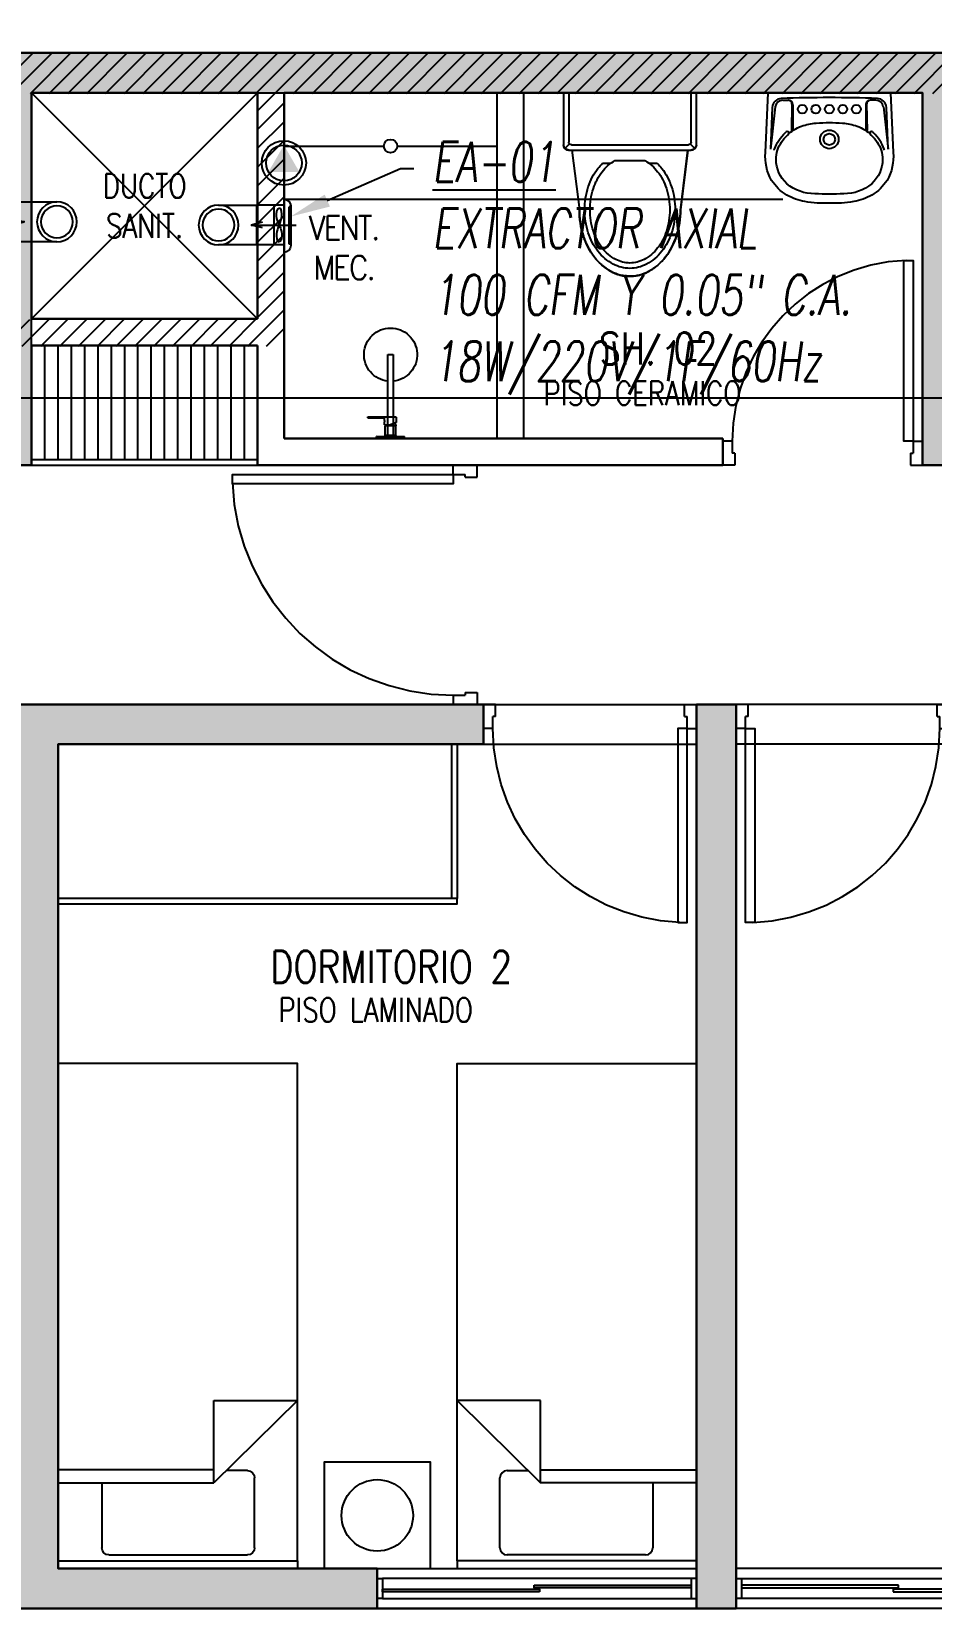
# Model space of a CAD drawing. Header units: millimetres. Extents: x -3 to 53, y -269 to 39.
# Drawn here: x 29.9 to 33.28, y -163.54 to -157.61 of the extents above; entities that cross this region are included whole.
import ezdxf
from ezdxf import colors
from ezdxf.entities.mleader import LeaderData, LeaderLine
from ezdxf.enums import TextEntityAlignment as Align
from ezdxf.math import Vec2, Vec3

# ---------------------------------------------------------------- set-up
doc = ezdxf.new("R2010")
doc.units = ezdxf.units.MM
doc.header["$LTSCALE"] = 15
doc.linetypes.add('CENTER', pattern=[2, 1.25, -0.25, 0.25, -0.25])
doc.linetypes.add('HIDDEN2', pattern=[0.1875, 0.125, -0.0625])
doc.layers.get('0').update_dxf_attribs({"color": 250})
for name, color, linetype in [('A-CORTE', 250, 'CENTER'), ('A-EST HATCH', 250, 'Continuous'), ('A-EST PLACAS', 250, 'Continuous'), ('A-EST VIGAS', 250, 'HIDDEN2'), ('A-LINEAS', 250, 'Continuous'), ('A-MOBILIARIO', 250, 'Continuous'), ('A-MURO BAJO', 251, 'Continuous'), ('A-PROYECCIONES', 250, 'HIDDEN2'), ('A-SANITARIOS', 250, 'Continuous'), ('A-TEXTO-ACABADO PISO', 250, 'Continuous'), ('A-TEXTO-AMBIENTE', 252, 'Continuous'), ('A-TEXTO-INDICACIONES', 250, 'Continuous'), ('DLP_MOBILIARIO FIJO', 250, 'Continuous'), ('L-06_EQ-FIN-CONT', 141, 'Continuous'), ('L3 Equipos y Ductos', 160, 'Continuous'), ('L4 Linea mediana', 191, 'Continuous'), ('L6 Linea fina', 141, 'Continuous'), ('MURO CF 60', 250, 'Continuous')]:
    doc.layers.add(name, color=color, linetype=linetype)
doc.layers.add('A-MUROS', color=252, linetype='Continuous', lineweight=30)
doc.styles.add('JNV ING', font='romans.shx', dxfattribs={"width": 0.7, "oblique": 8, "height": 0.15})
doc.styles.add('ROMANS', font='romans.shx', dxfattribs={"width": 0.8})
pattern_1 = [(45, (359.999406, -111.216353), (-0.035355339, 0.035355339), [])]

# ---------------------------------------------------------------- blocks, each defined once
blk = doc.blocks.new('FUTURE 150')
at = {"layer": 'L3 Equipos y Ductos'}
for p, q in [((-0.1294, 0.1486), (-0.1294, -0.0006)), ((-0.104, -0.026), (-0.104, 0.174)), ((-0.104, 0.152), (0, 0.152)), ((0, 0.152), (0, 0.002)), ((-0.104, 0.002), (0, 0.002))]:
    blk.add_line(p, q, dxfattribs=at)
for centre, start, end in [((-0.104, 0.1486), 90, 180), ((-0.104, -0.0006), 180, 270)]:
    blk.add_arc(centre, 0.0254, start, end, dxfattribs=at)
at = {"layer": 'L4 Linea mediana'}
for p, q in [((-0.1294, 0.1448), (-0.1239, 0.1448)), ((-0.1239, 0.0052), (-0.1239, 0.1448)), ((-0.066, 0.152), (-0.066, 0.002)), ((-0.1294, 0.0052), (-0.1239, 0.0052))]:
    blk.add_line(p, q, dxfattribs=at)
at = {"layer": 'L6 Linea fina'}
for p, q in [((0.0199, 0.077), (-0.1499, 0.077)), ((-0.0231, 0.0872), (0.0199, 0.077)), ((-0.0231, 0.0668), (0.0199, 0.077))]:
    blk.add_line(p, q, dxfattribs=at)
for points in [[(-0.0857, 0.077), (-0.0921, 0.0934), (-0.0951, 0.1284), (-0.0911, 0.1379), (-0.0857, 0.1402)], [(-0.0857, 0.077), (-0.0794, 0.0934), (-0.0764, 0.1284), (-0.0804, 0.1379), (-0.0857, 0.1402)], [(-0.0857, 0.077), (-0.0921, 0.0606), (-0.0951, 0.0256), (-0.0911, 0.0161), (-0.0857, 0.0138)], [(-0.0857, 0.077), (-0.0794, 0.0606), (-0.0764, 0.0256), (-0.0804, 0.0161), (-0.0857, 0.0138)]]:
    blk.add_spline(points, degree=3, dxfattribs=at)
blk = doc.blocks.new('Trampa de humo')
at = {"layer": 'L3 Equipos y Ductos'}
blk.add_lwpolyline([(0.155, 0.15), (0.013, 0.15), (0.013, 0), (0.155, 0)], dxfattribs=at)
for radius in [0.075, 0.06]:
    blk.add_circle((0.155, 0.075), radius, dxfattribs=at)
blk = doc.blocks.new('FUTURE150 con trampa')
blk.add_blockref('Trampa de humo', (0.0927, 0.0279))
at = {"layer": 'L-06_EQ-FIN-CONT'}
blk.add_blockref('FUTURE 150', (0.1057, 0.0259), dxfattribs=at)
blk = doc.blocks.new('PTO ELECT')
at = {"layer": 'L4 Linea mediana', "ltscale": 1.5}
blk.add_circle((-0.6859, 0.0891), 0.0833, dxfattribs=at)
at = {"layer": 'L6 Linea fina', "ltscale": 1.5}
blk.add_circle((-0.6859, 0.0891), 0.0671, dxfattribs=at)
blk.add_solid([(-0.6278, 0.0555), (-0.744, 0.0555), (-0.6278, 0.0555), (-0.6859, 0.1562)], dxfattribs=at)
blk = doc.blocks.new('TEXTO DUCTOS PT')
at = {"layer": 'A-TEXTO-INDICACIONES', "insert": (28.975, -8.1, 0), "char_height": 0.09, "width": 0.4157, "attachment_point": 5, "style": 'ROMANS'}
blk.add_mtext('\\pxsm1,t16;DUCTO SANIT.', dxfattribs=at)
blk = doc.blocks.new('EST.P11')
at = {"layer": 'A-EST HATCH'}
h = blk.add_hatch(color=256, dxfattribs=at)
h.dxf.hatch_style = 1
h.paths.add_polyline_path([(27.6, 4.725), (37, 4.725), (37, 4.875), (33.45, 4.875), (33.45, 6.275), (33.25, 6.275), (33.25, 4.875), (30.35, 4.875), (30.35, 6.275), (30.2, 6.275), (30.2, 4.875), (27.8, 4.875), (27.8, 6.125), (29.45, 6.125), (29.45, 6.275), (27.175, 6.275), (27.175, 6.125), (27.6, 6.125)])
h.paths.add_polyline_path([(29, 1.975), (29, 2.125), (27.2, 2.125), (27.2, 3.375), (29.75, 3.375), (29.75, 1.975), (29.9, 1.975), (29.9, 3.375), (33.25, 3.375), (33.25, 1.975), (33.45, 1.975), (33.45, 3.375), (37, 3.375), (37, 3.525), (27, 3.525), (27, 1.975)])
h = blk.add_hatch(color=256, dxfattribs=at)
h.dxf.hatch_style = 1
h.paths.add_polyline_path([(31.6, 0.925), (30, 0.925), (30, -2.175), (31.2, -2.175), (31.2, -2.325), (29.85, -2.325), (29.85, 1.075), (31.6, 1.075)])
h.paths.add_polyline_path([(32.4, -2.325), (32.55, -2.325), (32.55, 1.075), (32.4, 1.075)])
h.paths.add_polyline_path([(34.95, -2.175), (34.95, 0.925), (33.35, 0.925), (33.35, 1.075), (35.1, 1.075), (35.1, -2.325), (33.75, -2.325), (33.75, -2.175)])
at = {"layer": 'A-EST PLACAS'}
for points in [[(29, 1.975), (29, 2.125), (27.2, 2.125), (27.2, 3.375), (29.75, 3.375), (29.75, 1.975), (29.9, 1.975), (29.9, 3.375), (33.25, 3.375), (33.25, 1.975), (33.45, 1.975), (33.45, 3.375), (37, 3.375), (37, 3.525), (27, 3.525), (27, 1.975)], [(31.6, 0.925), (30, 0.925), (30, -2.175), (31.2, -2.175), (31.2, -2.325), (29.85, -2.325), (29.85, 1.075), (31.6, 1.075)], [(32.4, -2.325), (32.55, -2.325), (32.55, 1.075), (32.4, 1.075)]]:
    blk.add_lwpolyline(points, close=True, dxfattribs=at)
at = {"layer": 'A-EST VIGAS'}
for p, q in [((31.6, 1.075), (32.4, 1.075)), ((33.35, 1.075), (32.55, 1.075)), ((31.6, 0.925), (32.4, 0.925)), ((33.35, 0.925), (32.55, 0.925)), ((32.4, -2.325), (31.2, -2.325)), ((33.75, -2.325), (32.55, -2.325))]:
    blk.add_line(p, q, dxfattribs=at)
blk = doc.blocks.new('ducha marsano')
at = {"linetype": 'HIDDEN2', "ltscale": 0.5, "extrusion": (-4.9425e-10, -7.91123e-10, -1)}
for p, q in [((-0.01, 0), (0.01, 0)), ((0.01, 0), (0.01, -0.3155)), ((-0.0155, -0.058), (-0.0157, -0.058)), ((-0.01, -0.3155), (-0.01, 0)), ((0.0225, -0.0515), (-0.0001, -0.0515)), ((0.0225, -0.0515), (0.0225, -0.0627)), ((-0.0205, -0.08), (-0.0205, -0.0601)), ((0.021, -0.0815), (-0.019, -0.0815)), ((0.025, -0.0815), (0.021, -0.0815)), ((0.0225, -0.0682), (0.0225, -0.077)), ((0.0225, -0.077), (0.025, -0.077)), ((0.025, -0.077), (0.0771, -0.077)), ((0.0771, -0.0815), (0.025, -0.0815)), ((0.0771, -0.077), (0.0816, -0.077)), ((0.0816, -0.0815), (0.0771, -0.0815)), ((0.0816, -0.077), (0.082, -0.077)), ((0.082, -0.0815), (0.0816, -0.0815)), ((0.082, -0.077), (0.084, -0.077)), ((0.084, -0.0815), (0.082, -0.0815)), ((0.0855, -0.0785), (0.0855, -0.08)), ((0.01, -0.3155), (-0.01, -0.3155))]:
    blk.add_line(p, q, dxfattribs=at)
for centre, radius, start, end in [((-0.0004, -0.0462), 0.02, 323.95812, 354.92979), ((0.0004, -0.0462), 0.02, 185.07021, 195.2705), ((0.019, -0.08), 0.0015, 270, 360), ((-0.084, -0.0785), 0.0015, 90, 180), ((-0.084, -0.08), 0.0015, 180, 270), ((0, -0.3155), 0.1, 95.73917, 84.26083)]:
    blk.add_arc(centre, radius, start, end, dxfattribs=at)
at = {"linetype": 'HIDDEN2', "ltscale": 0.5, "extrusion": (-4.94252e-10, -7.91124e-10, -1)}
blk.add_ellipse((0, -0.0515), major_axis=(-0.0225, -0.0095), ratio=0.001448, start_param=0.425436, end_param=1.567366, dxfattribs=at)
at = {"linetype": 'HIDDEN2', "ltscale": 0.5}
for points, degree in [([(-0.0305, 0), (0, 0), (0.0305, 0)], 2), ([(0.0305, 0), (0.0415, 0), (0.0525, 0)], 2), ([(0.0525, 0), (0.0525, -0.0038), (0.0525, -0.0075)], 2), ([(-0.0525, 0), (-0.0525, -0.0038), (-0.0525, -0.0075)], 2), ([(-0.0525, 0), (-0.0415, 0), (-0.0305, 0)], 2), ([(-0.0525, -0.0075), (-0.0525, -0.0075), (-0.0525, -0.0075)], 2), ([(0.0305, -0.008), (0, -0.008), (-0.0305, -0.008)], 2), ([(-0.0215, -0.008), (-0.0215, -0.0093), (-0.0215, -0.0105)], 2), ([(-0.021, -0.011), (-0.007, -0.011), (0.007, -0.011), (0.021, -0.011)], 3), ([(-0.02, -0.011), (-0.02, -0.0294), (-0.02, -0.0477)], 2), ([(-0.0197, -0.048), (0, -0.048), (0.0197, -0.048)], 2), ([(0.02, -0.011), (0.02, -0.0294), (0.02, -0.0477)], 2), ([(0.0215, -0.008), (0.0215, -0.0093), (0.0215, -0.0105)], 2)]:
    blk.add_open_spline(points, degree=degree, dxfattribs=at)
for points, weights in [([(-0.0525, -0.0075), (-0.0525, -0.0075), (-0.0525, -0.0075)], [1, 0.990847086912, 0.982266230892]), ([(-0.052, -0.008), (-0.0525, -0.008), (-0.0525, -0.0075)], [1, 0.707106781193, 1]), ([(-0.0215, -0.0105), (-0.0215, -0.011), (-0.021, -0.011)], [1, 0.70710678154, 1]), ([(-0.02, -0.0477), (-0.02, -0.048), (-0.0197, -0.048)], [1, 0.707106780138, 1]), ([(0.02, -0.0477), (0.02, -0.048), (0.0197, -0.048)], [1, 0.707106779703, 1]), ([(0.0211, -0.011), (0.0211, -0.011), (0.021, -0.011)], [1, 0.992411795776, 1]), ([(0.052, -0.008), (0.0521, -0.008), (0.0521, -0.008)], [1, 0.992411795771, 1])]:
    blk.add_rational_spline(points, weights, degree=2, dxfattribs=at)
for points, knots in [([(-0.0305, -0.008), (-0.0332, -0.008), (-0.0374, -0.008), (-0.0424, -0.008), (-0.0458, -0.008), (-0.0486, -0.008), (-0.0512, -0.008), (-0.052, -0.008), (-0.052, -0.008)], [0, 0, 0, 0, 8.104572, 12.495263, 16.885954, 21.276645, 25.667336, 33.771908, 33.771908, 33.771908, 33.771908]), ([(0.052, -0.008), (0.052, -0.008), (0.0512, -0.008), (0.0486, -0.008), (0.0458, -0.008), (0.0424, -0.008), (0.0374, -0.008), (0.0332, -0.008), (0.0305, -0.008)], [0, 0, 0, 0, 8.104572, 12.495263, 16.885954, 21.276645, 25.667336, 33.771908, 33.771908, 33.771908, 33.771908]), ([(0.0225, -0.0682), (0.0225, -0.0682), (0.0225, -0.0682), (0.0225, -0.0679), (0.0224, -0.0677), (0.0224, -0.0672), (0.0224, -0.0669), (0.0223, -0.0662), (0.0223, -0.0658), (0.0223, -0.0652), (0.0223, -0.0648), (0.0224, -0.0641), (0.0224, -0.0638), (0.0224, -0.0633), (0.0225, -0.0631), (0.0225, -0.0628), (0.0225, -0.0627), (0.0225, -0.0627)], [0.4148436, 0.4148436, 0.4148436, 0.4148436, 0.5185541, 0.5185541, 0.6222645, 0.6222645, 0.7259759, 0.7259759, 0.8296873, 0.8296873, 0.9333987, 0.9333987, 1.03711, 1.03711, 1.1408205, 1.1408205, 1.2445309, 1.2445309, 1.2445309, 1.2445309])]:
    blk.add_open_spline(points, degree=3, knots=knots, dxfattribs=at)
for points, weights, degree, knots in [([(0.0211, -0.011), (0.0211, -0.011), (0.0211, -0.011), (0.0211, -0.011), (0.0214, -0.0109), (0.0215, -0.0107), (0.0215, -0.0105)], [0.918641037743, 0.918640949346, 0.918640860949, 0.918640772552, 0.789223156395, 0.789223156395, 0.918640772552], 3, [0.1238988, 0.1238988, 0.1238988, 0.1238988, 0.1238993, 0.1238993, 0.1238993, 0.78603, 0.78603, 0.78603, 0.78603]), ([(0.0521, -0.008), (0.0521, -0.008), (0.0521, -0.008), (0.0525, -0.0079), (0.0525, -0.0075)], [0.918641037749, 0.918640905153, 0.918640772558, 0.724517853988, 0.918640772558], 2, [0.1238988, 0.1238988, 0.1238988, 0.1238993, 0.1238993, 0.7860311, 0.7860311, 0.7860311])]:
    blk.add_rational_spline(points, weights, degree=degree, knots=knots, dxfattribs=at)
blk = doc.blocks.new('1 PLAZA')
for p, q in [((-0.2592, -0.0513), (0.2619, -0.0513)), ((-0.2859, -0.3221), (-0.2859, -0.0781)), ((0.2887, -0.0781), (0.2887, -0.3415)), ((-0.45, -0.3221), (0.1356, -0.3221)), ((0.45, -0.6318), (0.1356, -0.3221)), ((0.1356, -0.3221), (0.1356, -0.6318)), ((0.1356, -0.371), (-0.45, -0.371)), ((0.2619, -0.3683), (0.1825, -0.3683)), ((0.1356, -0.6318), (0.45, -0.6318))]:
    blk.add_line(p, q)
at = {"extrusion": (4.49068e-08, -3.60286e-08, 1), "elevation": 0}
blk.add_lwpolyline([(-0.45, -0.0287), (0.45, -0.0287), (0.45, 0), (-0.45, 0)], close=True, dxfattribs=at)
blk.add_lwpolyline([(-0.45, -1.9), (-0.45, -0.0287), (0.45, -0.0287), (0.45, -1.9)], close=True)
for centre, start, end in [((-0.2592, -0.0781), 90, 180), ((0.2619, -0.0781), 0, 90), ((0.2619, -0.3415), 270, 0)]:
    blk.add_arc(centre, 0.0267, start, end)
blk = doc.blocks.new('VELADOR')
blk.add_lwpolyline([(0, 0.4), (0, 0), (0.4, 0), (0.4, 0.4)], close=True)
blk.add_circle((0.2, 0.2), 0.1344)
blk = doc.blocks.new('SIFON JET_PLANTA')
at = {"extrusion": (-2.64698e-23, 6.61744e-24, -1)}
for p, q in [((-0.2142, 0.2356, 0), (-0.2129, 0.239, 0)), ((-0.2129, 0.239, 0), (-0.211, 0.2419, 0)), ((-0.211, 0.2419, 0), (-0.2091, 0.2441, 0)), ((-0.2091, 0.2441, 0), (-0.2077, 0.2455, 0)), ((-0.2077, 0.2455, 0), (-0.2055, 0.247, 0)), ((-0.2055, 0.247, 0), (-0.2007, 0.2492, 0)), ((-0.2007, 0.2492, 0), (-0.195, 0.25, 0)), ((-0.195, 0.25, 0), (-0.195, 0.25, 0)), ((-0.195, 0.25, 0), (-0.1605, 0.25, 0)), ((-0.1605, 0.25, 0), (-0.0975, 0.25, 0)), ((-0.0975, 0.25, 0), (-0.0323, 0.25, 0)), ((-0.0323, 0.25, 0), (0, 0.25, 0)), ((0, 0.25, 0), (0, -0.25, 0)), ((-0.5346, 0.176, 0), (-0.5265, 0.1784, 0)), ((-0.5265, 0.1784, 0), (-0.5216, 0.1797, 0)), ((-0.5216, 0.1797, 0), (-0.5148, 0.1813, 0)), ((-0.5148, 0.1813, 0), (-0.5079, 0.1829, 0)), ((-0.5079, 0.1829, 0), (-0.5016, 0.1842, 0)), ((-0.5016, 0.1842, 0), (-0.4865, 0.1867, 0)), ((-0.4865, 0.1867, 0), (-0.4763, 0.188, 0)), ((-0.4763, 0.188, 0), (-0.4726, 0.1884, 0)), ((-0.4726, 0.1884, 0), (-0.4636, 0.1892, 0)), ((-0.4636, 0.1892, 0), (-0.4549, 0.1897, 0)), ((-0.4549, 0.1897, 0), (-0.449, 0.1899, 0)), ((-0.449, 0.1899, 0), (-0.44, 0.19, 0)), ((-0.44, 0.19, 0), (-0.4322, 0.191, 0)), ((-0.4322, 0.191, 0), (-0.215, 0.2181, 0)), ((-0.215, 0.2278, 0), (-0.2149, 0.2323, 0)), ((-0.215, 0.2234, 0), (-0.215, 0.2278, 0)), ((-0.215, 0.2181, 0), (-0.215, 0.2234, 0)), ((-0.2149, 0.2323, 0), (-0.2142, 0.2356, 0)), ((-0.6386, 0.1152, 0), (-0.6326, 0.121, 0)), ((-0.6326, 0.121, 0), (-0.6299, 0.1235, 0)), ((-0.6299, 0.1235, 0), (-0.6251, 0.1276, 0)), ((-0.6251, 0.1276, 0), (-0.6206, 0.1314, 0)), ((-0.6206, 0.1314, 0), (-0.6168, 0.1344, 0)), ((-0.6168, 0.1344, 0), (-0.6106, 0.1389, 0)), ((-0.6106, 0.1389, 0), (-0.6061, 0.142, 0)), ((-0.6061, 0.142, 0), (-0.6, 0.1461, 0)), ((-0.6, 0.1461, 0), (-0.5963, 0.1484, 0)), ((-0.5963, 0.1484, 0), (-0.5908, 0.1517, 0)), ((-0.5908, 0.1517, 0), (-0.5862, 0.1543, 0)), ((-0.5862, 0.1543, 0), (-0.5794, 0.158, 0)), ((-0.5794, 0.158, 0), (-0.5693, 0.1629, 0)), ((-0.5693, 0.1629, 0), (-0.5517, 0.1703, 0)), ((-0.5517, 0.1703, 0), (-0.5465, 0.1722, 0)), ((-0.5465, 0.1722, 0), (-0.5385, 0.1749, 0)), ((-0.5385, 0.1749, 0), (-0.5346, 0.176, 0)), ((-0.6779, 0.0582, 0), (-0.6745, 0.0655, 0)), ((-0.6745, 0.0655, 0), (-0.6722, 0.0699, 0)), ((-0.6745, 0.0655, 0), (-0.6745, 0.0655, 0)), ((-0.6722, 0.0699, 0), (-0.6705, 0.0728, 0)), ((-0.6705, 0.0728, 0), (-0.669, 0.0755, 0)), ((-0.669, 0.0755, 0), (-0.6672, 0.0785, 0)), ((-0.6672, 0.0785, 0), (-0.665, 0.082, 0)), ((-0.665, 0.082, 0), (-0.6634, 0.0845, 0)), ((-0.6634, 0.0845, 0), (-0.6611, 0.088, 0)), ((-0.6611, 0.088, 0), (-0.657, 0.0936, 0)), ((-0.657, 0.0936, 0), (-0.6534, 0.0984, 0)), ((-0.657, 0.0936, 0), (-0.657, 0.0936, 0)), ((-0.6534, 0.0984, 0), (-0.6503, 0.1023, 0)), ((-0.6534, 0.0984, 0), (-0.6534, 0.0984, 0)), ((-0.6503, 0.1023, 0), (-0.6453, 0.108, 0)), ((-0.6453, 0.108, 0), (-0.6386, 0.1152, 0)), ((-0.69, 0, 0), (-0.6899, 0.0044, 0)), ((-0.6899, 0.0044, 0), (-0.6897, 0.0096, 0)), ((-0.6897, 0.0096, 0), (-0.6893, 0.014, 0)), ((-0.6893, 0.014, 0), (-0.6887, 0.0194, 0)), ((-0.6887, 0.0194, 0), (-0.6881, 0.0236, 0)), ((-0.6881, 0.0236, 0), (-0.6872, 0.0284, 0)), ((-0.6881, 0.0236, 0), (-0.6881, 0.0236, 0)), ((-0.6872, 0.0284, 0), (-0.6867, 0.031, 0)), ((-0.6867, 0.031, 0), (-0.6855, 0.0361, 0)), ((-0.6855, 0.0361, 0), (-0.6838, 0.0421, 0)), ((-0.6855, 0.0361, 0), (-0.6855, 0.0361, 0)), ((-0.6838, 0.0421, 0), (-0.6819, 0.048, 0)), ((-0.6838, 0.0421, 0), (-0.6838, 0.0421, 0)), ((-0.6819, 0.048, 0), (-0.6804, 0.0521, 0)), ((-0.6804, 0.0521, 0), (-0.6793, 0.0547, 0)), ((-0.6793, 0.0547, 0), (-0.6779, 0.0582, 0)), ((-0.6899, -0.0065, 0), (-0.69, 0, 0)), ((-0.6896, -0.0111, 0), (-0.6899, -0.0065, 0)), ((-0.6891, -0.0164, 0), (-0.6896, -0.0111, 0)), ((-0.6881, -0.0232, 0), (-0.6891, -0.0164, 0)), ((-0.6876, -0.0264, 0), (-0.6881, -0.0232, 0)), ((-0.687, -0.0296, 0), (-0.6876, -0.0264, 0)), ((-0.6864, -0.0321, 0), (-0.687, -0.0296, 0)), ((-0.6855, -0.0361, 0), (-0.6864, -0.0321, 0)), ((-0.6838, -0.0419, 0), (-0.6855, -0.0361, 0)), ((-0.6827, -0.0457, 0), (-0.6838, -0.0419, 0)), ((-0.6814, -0.0492, 0), (-0.6827, -0.0457, 0)), ((-0.6803, -0.0522, 0), (-0.6814, -0.0492, 0)), ((-0.6792, -0.0551, 0), (-0.6803, -0.0522, 0)), ((-0.6779, -0.0581, 0), (-0.6792, -0.0551, 0)), ((-0.677, -0.0602, 0), (-0.6779, -0.0581, 0)), ((-0.6751, -0.0642, 0), (-0.677, -0.0602, 0)), ((-0.6722, -0.0699, 0), (-0.6751, -0.0642, 0)), ((-0.6706, -0.0727, 0), (-0.6722, -0.0699, 0)), ((-0.6679, -0.0774, 0), (-0.6706, -0.0727, 0)), ((-0.6646, -0.0826, 0), (-0.6679, -0.0774, 0)), ((-0.6623, -0.0862, 0), (-0.6646, -0.0826, 0)), ((-0.6599, -0.0897, 0), (-0.6623, -0.0862, 0)), ((-0.6554, -0.0958, 0), (-0.6599, -0.0897, 0)), ((-0.6494, -0.1032, 0), (-0.6554, -0.0958, 0)), ((-0.6458, -0.1074, 0), (-0.6494, -0.1032, 0)), ((-0.64, -0.1137, 0), (-0.6458, -0.1074, 0)), ((-0.6379, -0.1158, 0), (-0.64, -0.1137, 0)), ((-0.6347, -0.119, 0), (-0.6379, -0.1158, 0)), ((-0.6335, -0.1201, 0), (-0.6347, -0.119, 0)), ((-0.6347, -0.119, 0), (-0.6347, -0.119, 0)), ((-0.6318, -0.1217, 0), (-0.6335, -0.1201, 0)), ((-0.6305, -0.123, 0), (-0.6318, -0.1217, 0)), ((-0.6318, -0.1217, 0), (-0.6318, -0.1217, 0)), ((-0.6288, -0.1244, 0), (-0.6305, -0.123, 0)), ((-0.6276, -0.1255, 0), (-0.6288, -0.1244, 0)), ((-0.6262, -0.1268, 0), (-0.6276, -0.1255, 0)), ((-0.6245, -0.1281, 0), (-0.6262, -0.1268, 0)), ((-0.6235, -0.1291, 0), (-0.6245, -0.1281, 0)), ((-0.6245, -0.1281, 0), (-0.6245, -0.1281, 0)), ((-0.6223, -0.13, 0), (-0.6235, -0.1291, 0)), ((-0.6215, -0.1307, 0), (-0.6223, -0.13, 0)), ((-0.6204, -0.1315, 0), (-0.6215, -0.1307, 0)), ((-0.6193, -0.1324, 0), (-0.6204, -0.1315, 0)), ((-0.6179, -0.1335, 0), (-0.6193, -0.1324, 0)), ((-0.6168, -0.1344, 0), (-0.6179, -0.1335, 0)), ((-0.6153, -0.1355, 0), (-0.6168, -0.1344, 0)), ((-0.6142, -0.1363, 0), (-0.6153, -0.1355, 0)), ((-0.612, -0.1379, 0), (-0.6142, -0.1363, 0)), ((-0.6086, -0.1403, 0), (-0.612, -0.1379, 0)), ((-0.607, -0.1415, 0), (-0.6086, -0.1403, 0)), ((-0.6058, -0.1422, 0), (-0.607, -0.1415, 0)), ((-0.6039, -0.1435, 0), (-0.6058, -0.1422, 0)), ((-0.602, -0.1448, 0), (-0.6039, -0.1435, 0)), ((-0.6004, -0.1458, 0), (-0.602, -0.1448, 0)), ((-0.5987, -0.1469, 0), (-0.6004, -0.1458, 0)), ((-0.5964, -0.1483, 0), (-0.5987, -0.1469, 0)), ((-0.595, -0.1492, 0), (-0.5964, -0.1483, 0)), ((-0.5936, -0.15, 0), (-0.595, -0.1492, 0)), ((-0.5918, -0.1511, 0), (-0.5936, -0.15, 0)), ((-0.5896, -0.1524, 0), (-0.5918, -0.1511, 0)), ((-0.5871, -0.1538, 0), (-0.5896, -0.1524, 0)), ((-0.5833, -0.1559, 0), (-0.5871, -0.1538, 0)), ((-0.5781, -0.1587, 0), (-0.5833, -0.1559, 0)), ((-0.5759, -0.1598, 0), (-0.5781, -0.1587, 0)), ((-0.5738, -0.1608, 0), (-0.5759, -0.1598, 0)), ((-0.5702, -0.1625, 0), (-0.5738, -0.1608, 0)), ((-0.5675, -0.1637, 0), (-0.5702, -0.1625, 0)), ((-0.5659, -0.1645, 0), (-0.5675, -0.1637, 0)), ((-0.5644, -0.1652, 0), (-0.5659, -0.1645, 0)), ((-0.5614, -0.1664, 0), (-0.5644, -0.1652, 0)), ((-0.5598, -0.1671, 0), (-0.5614, -0.1664, 0)), ((-0.5568, -0.1683, 0), (-0.5598, -0.1671, 0)), ((-0.5543, -0.1693, 0), (-0.5568, -0.1683, 0)), ((-0.551, -0.1706, 0), (-0.5543, -0.1693, 0)), ((-0.5491, -0.1713, 0), (-0.551, -0.1706, 0)), ((-0.5465, -0.1722, 0), (-0.5491, -0.1713, 0)), ((-0.5449, -0.1728, 0), (-0.5465, -0.1722, 0)), ((-0.5428, -0.1735, 0), (-0.5449, -0.1728, 0)), ((-0.5412, -0.174, 0), (-0.5428, -0.1735, 0)), ((-0.5385, -0.1749, 0), (-0.5412, -0.174, 0)), ((-0.5352, -0.1759, 0), (-0.5385, -0.1749, 0)), ((-0.5385, -0.1749, 0), (-0.5385, -0.1749, 0)), ((-0.5321, -0.1768, 0), (-0.5352, -0.1759, 0)), ((-0.5296, -0.1775, 0), (-0.5321, -0.1768, 0)), ((-0.5267, -0.1783, 0), (-0.5296, -0.1775, 0)), ((-0.5238, -0.1791, 0), (-0.5267, -0.1783, 0)), ((-0.5267, -0.1783, 0), (-0.5267, -0.1783, 0)), ((-0.5217, -0.1796, 0), (-0.5238, -0.1791, 0)), ((-0.5177, -0.1807, 0), (-0.5217, -0.1796, 0)), ((-0.5151, -0.1813, 0), (-0.5177, -0.1807, 0)), ((-0.5118, -0.1821, 0), (-0.5151, -0.1813, 0)), ((-0.5094, -0.1826, 0), (-0.5118, -0.1821, 0)), ((-0.5066, -0.1832, 0), (-0.5094, -0.1826, 0)), ((-0.5022, -0.184, 0), (-0.5066, -0.1832, 0)), ((-0.4974, -0.1849, 0), (-0.5022, -0.184, 0)), ((-0.495, -0.1854, 0), (-0.4974, -0.1849, 0)), ((-0.4974, -0.1849, 0), (-0.4974, -0.1849, 0)), ((-0.4936, -0.1856, 0), (-0.495, -0.1854, 0)), ((-0.4916, -0.1859, 0), (-0.4936, -0.1856, 0)), ((-0.4884, -0.1864, 0), (-0.4916, -0.1859, 0)), ((-0.4862, -0.1867, 0), (-0.4884, -0.1864, 0)), ((-0.4824, -0.1872, 0), (-0.4862, -0.1867, 0)), ((-0.4812, -0.1874, 0), (-0.4824, -0.1872, 0)), ((-0.4785, -0.1877, 0), (-0.4812, -0.1874, 0)), ((-0.4761, -0.188, 0), (-0.4785, -0.1877, 0)), ((-0.4735, -0.1883, 0), (-0.4761, -0.188, 0)), ((-0.4695, -0.1887, 0), (-0.4735, -0.1883, 0)), ((-0.4651, -0.189, 0), (-0.4695, -0.1887, 0)), ((-0.4639, -0.1891, 0), (-0.4651, -0.189, 0)), ((-0.4651, -0.189, 0), (-0.4651, -0.189, 0)), ((-0.4619, -0.1893, 0), (-0.4639, -0.1891, 0)), ((-0.4592, -0.1894, 0), (-0.4619, -0.1893, 0)), ((-0.4568, -0.1896, 0), (-0.4592, -0.1894, 0)), ((-0.455, -0.1897, 0), (-0.4568, -0.1896, 0)), ((-0.4518, -0.1898, 0), (-0.455, -0.1897, 0)), ((-0.449, -0.1899, 0), (-0.4518, -0.1898, 0)), ((-0.4467, -0.1899, 0), (-0.449, -0.1899, 0)), ((-0.4428, -0.19, 0), (-0.4467, -0.1899, 0)), ((-0.44, -0.19, 0), (-0.4428, -0.19, 0)), ((-0.215, -0.2181, 0), (-0.44, -0.19, 0)), ((-0.215, -0.227, 0), (-0.215, -0.2181, 0)), ((-0.215, -0.23, 0), (-0.215, -0.227, 0)), ((-0.2147, -0.2335, 0), (-0.215, -0.23, 0)), ((-0.2138, -0.2369, 0), (-0.2147, -0.2335, 0)), ((-0.2126, -0.2395, 0), (-0.2138, -0.2369, 0)), ((-0.2138, -0.2369, 0), (-0.2138, -0.2369, 0)), ((-0.2108, -0.2423, 0), (-0.2126, -0.2395, 0)), ((-0.2126, -0.2395, 0), (-0.2126, -0.2395, 0)), ((-0.2091, -0.2441, 0), (-0.2108, -0.2423, 0)), ((-0.2108, -0.2423, 0), (-0.2108, -0.2423, 0)), ((-0.2108, -0.2423, 0), (-0.2108, -0.2423, 0)), ((-0.209, -0.244, 0), (-0.2091, -0.2441, 0)), ((-0.2067, -0.2462, 0), (-0.209, -0.244, 0)), ((-0.209, -0.244, 0), (-0.209, -0.244, 0)), ((-0.2029, -0.2484, 0), (-0.2067, -0.2462, 0)), ((-0.2067, -0.2462, 0), (-0.2067, -0.2462, 0)), ((-0.1995, -0.2495, 0), (-0.2029, -0.2484, 0)), ((-0.2029, -0.2484, 0), (-0.2029, -0.2484, 0)), ((-0.195, -0.25, 0), (-0.1995, -0.2495, 0)), ((0, -0.25, 0), (-0.195, -0.25, 0))]:
    blk.add_line(p, q, dxfattribs=at)
for p, q in [((-0.2091, 0.2441, 0), (-0.1921, 0.2271, 0)), ((-0.195, 0.25, 0), (0, 0.25, 0)), ((0, 0.25, 0), (0, -0.25, 0)), ((-0.215, 0.2181, 0), (-0.44, 0.19, 0)), ((-0.215, -0.23, 0), (-0.215, 0.23, 0)), ((-0.195, -0.22, 0), (-0.195, 0.22, 0)), ((-0.185, 0.23, 0), (0, 0.23, 0)), ((-0.265, 0.0718, 0), (-0.265, 0.1028, 0)), ((-0.255, -0.0562, 0), (-0.255, 0.0562, 0)), ((-0.265, -0.1028, 0), (-0.265, -0.0718, 0)), ((-0.215, -0.2181, 0), (-0.44, -0.19, 0)), ((-0.2091, -0.2441, 0), (-0.1921, -0.2271, 0)), ((0, -0.23, 0), (-0.185, -0.23, 0)), ((0, -0.25, 0), (-0.195, -0.25, 0))]:
    blk.add_line(p, q)
at = {"elevation": 0}
for points in [[(-0.265, 0.1028, 0.0362), (-0.2844, 0.1202, 0.08725), (-0.3535, 0.1565, 0.077598), (-0.44, 0.17, 0.077598), (-0.5265, 0.1565, 0.08725), (-0.5956, 0.1202, 0.105601), (-0.6443, 0.0627, 0.12364), (-0.66, 0, 0.12364), (-0.6443, -0.0627, 0.105601), (-0.5956, -0.1202, 0.08725), (-0.5265, -0.1565, 0.077598), (-0.44, -0.17, 0.077598)], [(-0.255, 0.0562, 0.100268), (-0.2967, 0.1044, 0.08725), (-0.3596, 0.1374, 0.077598), (-0.44, 0.15, 0.077598), (-0.5204, 0.1374, 0.08725), (-0.5833, 0.1044, 0.105601), (-0.6266, 0.0532, 0.12364), (-0.64, 0, 0.12364), (-0.6266, -0.0532, 0.105601), (-0.5833, -0.1044, 0.08725), (-0.5204, -0.1374, 0.077598), (-0.44, -0.15, 0.077598)], [(-0.44, -0.15, 0.077598), (-0.3596, -0.1374, 0.08725), (-0.2967, -0.1044, 0.100268), (-0.255, -0.0562, 0.12364)], [(-0.44, -0.17, 0.077598), (-0.3535, -0.1565, 0.08725), (-0.2844, -0.1202, 0.0362), (-0.265, -0.1028, 0.12364)]]:
    blk.add_lwpolyline(points, format="xyb", dxfattribs=at)
for centre, radius, start, end in [((-0.195, 0.23, 0), 0.02, 90, 180), ((-0.44, -0.1379, 0), 0.3279, 90, 107.47412), ((-0.185, 0.22, 0), 0.01, 90, 180), ((-0.4939, -0.0273, 0), 0.203, 127.23483, 151.40883), ((-0.4613, -0.0702, 0), 0.257, 107.47412, 127.23483), ((-0.544, 0, 0), 0.146, 151.40883, 180), ((-0.544, 0, 0), 0.146, 180, 208.59117), ((-0.4939, 0.0273, 0), 0.203, 208.59117, 232.76517), ((-0.4613, 0.0702, 0), 0.257, 232.76517, 252.52588), ((-0.44, 0.1379, 0), 0.3279, 252.52588, 270), ((-0.195, -0.23, 0), 0.02, 180, 270), ((-0.185, -0.22, 0), 0.01, 180, 270)]:
    blk.add_arc(centre, radius, start, end)
blk = doc.blocks.new('*U140')
for p, q in [((0.01, 0.855), (0.01, 0.9)), ((0.1, 0.865), (0.1, 0.9)), ((0.055, 0.855), (0.01, 0.855)), ((0.1, 0.865), (0.055, 0.865)), ((0.055, 0.855), (0.055, 0.865)), ((0.055, 0.045), (0.01, 0.045)), ((0.01, 0.045), (0.01, 0)), ((0.055, 0.045), (0.055, 0.035)), ((0.1, 0.035), (0.055, 0.035)), ((0.1, 0.035), (0.1, 0))]:
    blk.add_line(p, q)
blk.add_lwpolyline([(0.93, 0.07), (0.93, 0.035), (0.1, 0.035), (0.1, 0.07)], close=True)
at = {"linetype": 'HIDDEN2'}
blk.add_arc((0.0995, 0.0339), 0.8311, 2.23015, 89.96723, dxfattribs=at)
blk = doc.blocks.new('*U141')
for p, q in [((0.01, 0.755), (0.01, 0.8)), ((0.1, 0.765), (0.1, 0.8)), ((0.055, 0.755), (0.01, 0.755)), ((0.1, 0.765), (0.055, 0.765)), ((0.055, 0.755), (0.055, 0.765)), ((0.055, 0.045), (0.01, 0.045)), ((0.01, 0.045), (0.01, 0)), ((0.055, 0.045), (0.055, 0.035)), ((0.1, 0.035), (0.055, 0.035)), ((0.1, 0.035), (0.1, 0))]:
    blk.add_line(p, q)
blk.add_lwpolyline([(0.83, 0.07), (0.83, 0.035), (0.1, 0.035), (0.1, 0.07)], close=True)
at = {"linetype": 'HIDDEN2'}
blk.add_arc((0.0996, 0.034), 0.731, 2.23015, 89.96723, dxfattribs=at)
blk = doc.blocks.new('VP.120')
at = {"layer": 'A-MURO BAJO'}
for p, q in [((0, 0), (1.2, 0)), ((0, -0.15), (1.2, -0.15))]:
    blk.add_line(p, q, dxfattribs=at)
at = {"layer": 'DLP_MOBILIARIO FIJO', "color": 251}
for p, q in [((0.02, -0.0375), (1.18, -0.0375)), ((1.18, -0.1125), (0.02, -0.1125))]:
    blk.add_line(p, q, dxfattribs=at)
at = {"layer": 'DLP_MOBILIARIO FIJO', "color": 6}
for points in [[(0, -0.1125), (0.02, -0.1125), (0.02, -0.0375), (0, -0.0375)], [(1.2, -0.1125), (1.18, -0.1125), (1.18, -0.0375), (1.2, -0.0375)]]:
    blk.add_lwpolyline(points, close=True, dxfattribs=at)
at = {"layer": 'DLP_MOBILIARIO FIJO', "elevation": 0}
for points in [[(0.61, -0.0625), (0.02, -0.0625), (0.02, -0.0725), (0.61, -0.0725)], [(0.59, -0.0875), (1.18, -0.0875), (1.18, -0.0775), (0.59, -0.0775)]]:
    blk.add_lwpolyline(points, close=True, dxfattribs=at)
blk = doc.blocks.new('*U142')
for p, q in [((0.01, 0.705), (0.01, 0.75)), ((0.1, 0.715), (0.055, 0.715)), ((0.055, 0.705), (0.055, 0.715)), ((0.1, 0.715), (0.1, 0.75)), ((0.055, 0.705), (0.01, 0.705)), ((0.055, 0.045), (0.01, 0.045)), ((0.01, 0.045), (0.01, 0)), ((0.055, 0.045), (0.055, 0.035)), ((0.1, 0.035), (0.055, 0.035)), ((0.1, 0.035), (0.1, 0))]:
    blk.add_line(p, q)
blk.add_lwpolyline([(0.78, 0.07), (0.78, 0.035), (0.1, 0.035), (0.1, 0.07)], close=True)
at = {"linetype": 'HIDDEN2'}
blk.add_arc((0.0996, 0.0341), 0.6809, 2.23015, 89.96723, dxfattribs=at)
blk = doc.blocks.new('BOWL-ITALGRIF_VARADERO_01')
for p, q in [((-0.2032, -0.1971), (-0.2208, -0.038)), ((0.2032, -0.1971), (0.2208, -0.038)), ((-0.1404, -0.2077), (-0.1424, -0.1083)), ((-0.1375, -0.205), (-0.1375, -0.1117)), ((0.1375, -0.205), (0.1375, -0.1117)), ((0.1404, -0.2077), (0.1424, -0.1083)), ((-0.1753, -0.222), (-0.1544, -0.222)), ((0.1753, -0.222), (0.1544, -0.222))]:
    blk.add_line(p, q)
for points in [[(-0.0917, 0.1589, -0.02989), (-0.0456, 0.1646, -0.007822), (0.0456, 0.1646, -0.02989), (0.0918, 0.1589, -0.091737), (0.1601, 0.1343, -0.112496), (0.2175, 0.0792, -0.147885), (0.2402, -0.0257), (0.23, -0.25), (-0.23, -0.25), (-0.2402, -0.0257, -0.147885), (-0.2175, 0.0792, -0.112496), (-0.1601, 0.1343, -0.091737)], [(-0.0496, -0.1363, -0.062677), (-0.1048, -0.1249, -0.110639), (-0.1576, -0.091, -0.120976), (-0.195, -0.0344, -0.061198), (-0.2, 0, -0.21707), (-0.1593, 0.092, -0.174983), (-0.0545, 0.1298, -0.010618), (0, 0.131, -0.010618), (0.0545, 0.1298, -0.174983), (0.1593, 0.092, -0.21707), (0.2, 0, -0.061198), (0.195, -0.0344, -0.120976), (0.1576, -0.091, -0.110639), (0.1048, -0.1249, -0.062677), (0.0496, -0.1363, -0.017583), (0, -0.138, -0.017583)]]:
    blk.add_lwpolyline(points, format="xyb", close=True)
for points in [[(-0.2216, -0.0381), (-0.2145, -0.1954, 0.390823), (-0.1807, -0.2288, 0.017524), (0.1807, -0.2288, 0.390823), (0.2145, -0.1954), (0.2216, -0.0381)], [(-0.2072, -0.035, 0.005), (-0.2064, -0.038, 0.121292), (-0.166, -0.0996, 0.007977), (-0.1624, -0.1031)], [(0.2072, -0.035, -0.005), (0.2064, -0.038, -0.121292), (0.166, -0.0996, -0.007977), (0.1624, -0.1031)]]:
    blk.add_lwpolyline(points, format="xyb")
for centre, radius in [((0, -0.075), 0.035), ((0, -0.075), 0.0215), ((-0.1015, -0.1885), 0.0165), ((-0.051, -0.1885), 0.0165), ((0, -0.1885), 0.0165), ((0.051, -0.1885), 0.0165), ((0.1015, -0.1885), 0.0165)]:
    blk.add_circle(centre, radius)
for centre, radius, start, end in [((-0.1583, -0.0987), 0.006, 226.64309, 46.64309), ((-0.1404, -0.1083), 0.002, 54.36186, 181.13739), ((-0.1355, -0.1117), 0.002, 56.71088, 180), ((0.1355, -0.1117), 0.002, 0, 123.28912), ((0.1404, -0.1083), 0.002, 358.86261, 125.63814), ((0.1583, -0.0987), 0.006, 133.35691, 313.35691), ((0.1048, -0.1249), 9.094947017729287e-16, 0, 217.6714), ((-0.1753, -0.194), 0.028, 186.31112, 270), ((-0.1545, -0.205), 0.017, 270, 0), ((-0.1544, -0.208), 0.014, 270, 1.13739), ((0.1545, -0.205), 0.017, 180, 270), ((0.1544, -0.208), 0.014, 178.86261, 270), ((0.1753, -0.194), 0.028, 270, 353.68888)]:
    blk.add_arc(centre, radius, start, end)
blk = doc.blocks.new('Cortes-Elev.')
at = {"layer": 'A-CORTE', "linetype": 'CENTER', "ltscale": 0.5}
blk.add_lwpolyline([(-1.966, 27.2284), (51.8601, 27.2284)], dxfattribs=at)

msp = doc.modelspace()

# ---------------------------------------------------------------- hatches: boundary and pattern name
at = {"layer": 'DLP_MOBILIARIO FIJO'}
h = msp.add_hatch(dxfattribs=at)
h.set_pattern_fill('_USER', color=256, scale=0.05, angle=450, pattern_type=0)
h.set_pattern_definition([(90, (7.200004, -87.364295), (-0.05, 2e-17), [])])
h.paths.add_polyline_path([(29.9, -158.7893), (30.75, -158.7893), (30.75, -159.2193), (29.9, -159.2193)])
h = msp.add_hatch(dxfattribs=at)
h.set_pattern_fill('_USER', color=256, scale=0.05, angle=450, pattern_type=0)
h.set_pattern_definition([(90, (-38.52, -110.86933), (-0.05, 2e-17), [])])
edge = h.paths.add_edge_path()
edge.add_line((30, -160.2893), (31.5, -160.2893))
at = {"layer": 'MURO CF 60'}
h = msp.add_hatch(dxfattribs=at)
h.set_pattern_fill('_USER', color=256, scale=0.05, angle=45, pattern_type=0)
h.set_pattern_definition(pattern_1)
h.paths.add_polyline_path([(30.6994, -157.6914), (26.9994, -157.6914), (26.9994, -157.8414), (30.6994, -157.8414)])
h = msp.add_hatch(dxfattribs=at)
h.set_pattern_fill('_USER', color=256, scale=0.05, angle=45, pattern_type=0)
h.set_pattern_definition(pattern_1)
h.paths.add_polyline_path([(36.9994, -157.6914), (30.6994, -157.6914), (30.6994, -157.8414), (36.9994, -157.8414)])
h = msp.add_hatch(dxfattribs=at)
h.set_pattern_fill('_USER', color=256, scale=0.05, angle=45, pattern_type=0)
h.set_pattern_definition(pattern_1)
h.paths.add_polyline_path([(30.8494, -157.8414), (30.7494, -157.8414), (30.7494, -158.6914), (30.8494, -158.6914)])
h = msp.add_hatch(dxfattribs=at)
h.set_pattern_fill('_USER', color=256, scale=0.05, angle=45, pattern_type=0)
h.set_pattern_definition(pattern_1)
h.paths.add_polyline_path([(29.7494, -158.7914), (30.8494, -158.7914), (30.8494, -158.6914), (29.7494, -158.6914)])

# ---------------------------------------------------------------- linework, layer by layer
at = {"layer": 'A-LINEAS'}
for p, q in [((30.75, -157.8393, 0), (29.9, -158.6893, 0)), ((30.75, -158.6893, 0), (29.9, -157.8393, 0)), ((30.85, -158.0393), (31.225, -158.0393)), ((31.275, -158.0393), (31.65, -158.0393))]:
    msp.add_line(p, q, dxfattribs=at)
msp.add_circle((31.25, -158.0393), 0.025, dxfattribs=at)
at = {"layer": 'A-MURO BAJO'}
for p, q in [((31.65, -157.8393, 0), (31.65, -159.1393, 0)), ((31.75, -157.8393, 0), (31.75, -159.1393, 0))]:
    msp.add_line(p, q, dxfattribs=at)
at = {"layer": 'A-MUROS'}
for p, q in [((27, -157.6893), (37, -157.6893)), ((29.9, -158.6893), (29.9, -157.8393)), ((30.75, -157.8393), (29.9, -157.8393)), ((30.75, -158.6893), (30.75, -157.8393)), ((30.85, -159.1393), (30.85, -157.8393)), ((30.85, -157.8393), (33.25, -157.8393)), ((33.25, -159.2393), (33.25, -157.8393)), ((30.75, -158.6893), (29.9, -158.6893)), ((29.9, -159.2393), (29.9, -158.7893)), ((29.9, -158.7893), (30.75, -158.7893)), ((30.75, -159.2393), (30.75, -158.7893)), ((32.5, -159.1393), (30.85, -159.1393)), ((32.5, -159.1393), (32.5, -159.2393)), ((29.75, -159.2393), (29.9, -159.2393)), ((30.75, -159.2393), (32.5, -159.2393)), ((33.25, -159.2393), (33.45, -159.2393)), ((29.85, -160.1393), (31.6, -160.1393)), ((31.6, -160.2893), (31.6, -160.1393)), ((32.4, -163.5393), (32.4, -160.1393)), ((32.55, -160.1393), (32.4, -160.1393)), ((32.55, -163.5393), (32.55, -160.1393)), ((30, -163.3893), (30, -160.2893)), ((30, -160.2893), (31.6, -160.2893)), ((30, -163.3893), (31.2, -163.3893)), ((31.2, -163.5393), (31.2, -163.3893)), ((29.85, -163.5393), (31.2, -163.5393)), ((32.55, -163.5393), (32.4, -163.5393))]:
    msp.add_line(p, q, dxfattribs=at)
at = {"layer": 'A-PROYECCIONES'}
msp.add_line((30.85, -158.2393), (33.25, -158.2393), dxfattribs=at)
at = {"layer": 'DLP_MOBILIARIO FIJO', "elevation": 0}
msp.add_lwpolyline([(30.75, -159.2393), (30.75, -159.2193), (29.9, -159.2193), (29.9, -159.2393)], close=True, dxfattribs=at)
for points in [[(30, -160.2893), (31.5, -160.2893)], [(30, -160.2893), (30, -160.8893), (31.5, -160.8893), (31.5, -160.8693), (30, -160.8693)], [(31.48, -160.8693), (31.48, -160.2893)], [(31.5, -160.2893), (31.5, -160.8693)]]:
    msp.add_lwpolyline(points, dxfattribs=at)

# ---------------------------------------------------------------- block references
at = {"xscale": -1, "rotation": 180}
msp.add_blockref('VP.120', (31.2, -163.5393, 0), dxfattribs=at)
at = {"rotation": 180}
msp.add_blockref('VP.120', (33.75, -163.5393, 0), dxfattribs=at)
at = {"layer": 'A-CORTE'}
msp.add_blockref('Cortes-Elev.', (0, -186.2143), dxfattribs=at)
at = {"layer": 'A-EST PLACAS'}
msp.add_blockref('EST.P11', (0, -161.2143), dxfattribs=at)
at = {"layer": 'A-MOBILIARIO'}
for name, p, rotation in [('*U142', (33.25, -159.2493, 0), 90.00000000000001), ('*U140', (31.585, -159.2393, 0), 180), ('*U141', (32.55, -160.1293, 0), 270)]:
    msp.add_blockref(name, p, dxfattribs=dict(at, rotation=rotation))
at = {"layer": 'A-MOBILIARIO', "xscale": -1, "rotation": 90}
msp.add_blockref('*U141', (32.4, -160.1293, 0), dxfattribs=at)
at = {"layer": 'A-MOBILIARIO', "extrusion": (-4.49068e-08, -3.60286e-08, 1), "xscale": -1, "rotation": 180}
msp.add_blockref('1 PLAZA', (30.45, -163.3893, 0), dxfattribs=at)
at = {"layer": 'A-MOBILIARIO', "extrusion": (-4.49068e-08, 3.60286e-08, -1), "xscale": -1, "zscale": -1, "rotation": 180}
for name, p in [('1 PLAZA', (-31.95, -163.3893, 0)), ('VELADOR', (-31.4, -162.9893, 0))]:
    msp.add_blockref(name, p, dxfattribs=at)
at = {"layer": 'A-SANITARIOS', "extrusion": (-4.49068e-08, -3.60286e-08, 1), "xscale": -1, "rotation": 269.9999986687766}
msp.add_blockref('SIFON JET_PLANTA', (32.15, -157.8393, 0), dxfattribs=at)
at = {"layer": 'A-SANITARIOS', "rotation": 180}
msp.add_blockref('BOWL-ITALGRIF_VARADERO_01', (32.9, -158.0893, 0), dxfattribs=at)
at = {"layer": 'A-SANITARIOS', "extrusion": (4.9425e-10, 7.91123e-10, -1), "xscale": -1, "rotation": 179.9999992996422}
msp.add_blockref('ducha marsano', (-31.25, -159.1393, 0), dxfattribs=at)
at = {"layer": 'A-TEXTO-INDICACIONES'}
msp.add_blockref('TEXTO DUCTOS PT', (1.35, -150.1643), dxfattribs=at)
at = {"layer": 'L6 Linea fina'}
msp.add_blockref('PTO ELECT', (31.5346, -158.1921), dxfattribs=at)
at = {"layer": 'L6 Linea fina', "xscale": -1, "rotation": 180}
msp.add_blockref('FUTURE150 con trampa', (29.7475, -158.2214), dxfattribs=at)
at = {"layer": 'L6 Linea fina', "xscale": -1}
msp.add_blockref('FUTURE150 con trampa', (30.8509, -158.4393), dxfattribs=at)

# ---------------------------------------------------------------- texts
at = {"layer": 'A-TEXTO-ACABADO PISO', "char_height": 0.09, "attachment_point": 2, "rotation": 359.99998, "style": 'ROMANS'}
for s, insert in [('PISO CERAMICO', (32.1971, -158.9238)), ('PISO LAMINADO', (31.194, -161.2431))]:
    msp.add_mtext_dynamic_manual_height_columns(s, width=1.20225, gutter_width=12.5, heights=[0], dxfattribs=dict(at, insert=insert))
at = {"layer": 'A-TEXTO-AMBIENTE', "style": 'ROMANS', "width": 0.8}
for s, p in [('SH. 02', (32.2562, -158.861)), ('DORMITORIO 2', (31.2527, -161.1862))]:
    msp.add_text(s, height=0.12, dxfattribs=at).set_placement(p, align=Align.CENTER)
at = {"layer": 'A-TEXTO-INDICACIONES', "insert": (31.075, -158.4218), "char_height": 0.09, "width": 0.4157, "attachment_point": 5, "style": 'ROMANS'}
msp.add_mtext('\\pxsm1,qc,t16;{\\W0.9;\\T0.9;VENT. MEC.}', dxfattribs=at)

# ---------------------------------------------------------------- leaders
at = {"layer": 'L6 Linea fina'}
ml = msp.add_multileader_mtext('Standard', dxfattribs=at)
ml.set_content('{\\LEA-01}\\PEXTRACTOR AXIAL\\P100 CFM Y 0.05" C.A.\\P18W/220V/1F/60Hz', color=12, style='JNV ING')
ml.set_leader_properties(color=256, linetype='ByLayer', lineweight=-1)
ml.build(insert=Vec2(0, 0))
ml.multileader.update_dxf_attribs({"dogleg_length": 0.05, "arrow_head_size": 0.15})
ctx = ml.context
ctx.base_point, ctx.char_height, ctx.arrow_head_size, ctx.landing_gap_size, ctx.plane_origin = Vec3(31.3375, -158.1238), 0.15, 0.15, 0.07, Vec3(33.7446, -158.7263)
notes = []
notes.append((ctx, [(1, (1, 1, 0), (31.2875, -158.1238), (1, 0), 0.05, [(0, [(30.8746, -158.3045)], 0, [])])]))
ctx.mtext.insert, ctx.mtext.flow_direction = Vec3(31.4075, -158.0238), 5
for ctx, leaders in notes:
    for number, flags, end, landing, length, lines in leaders:
        leader = LeaderData()
        leader.index, (leader.has_last_leader_line, leader.has_dogleg_vector, leader.attachment_direction) = number, flags
        leader.last_leader_point, leader.dogleg_vector, leader.dogleg_length = Vec3(end), Vec3(landing), length
        for number, points, colour, breaks in lines:
            line = LeaderLine()
            line.index, line.vertices, line.color, line.breaks = number, Vec3.list(points), colors.encode_raw_color(colour), breaks
            leader.lines.append(line)
        ctx.leaders.append(leader)

doc.saveas('drawing.dxf')
